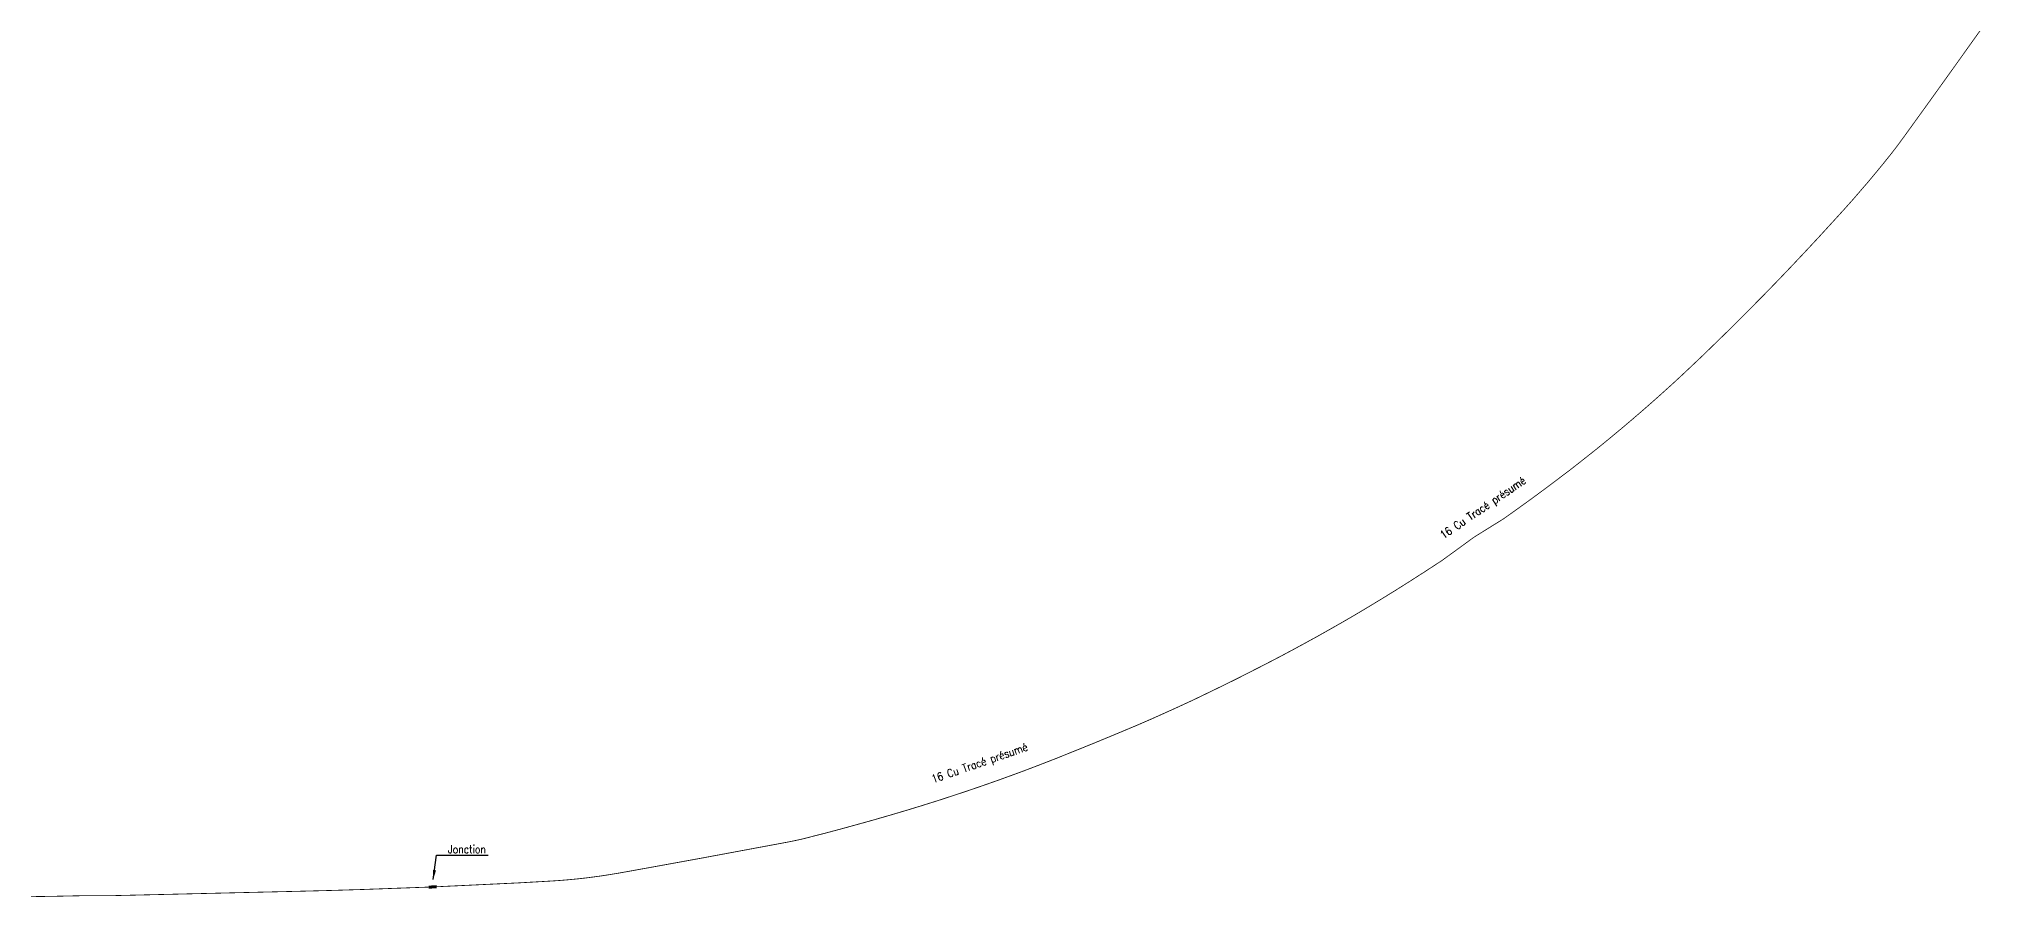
# Model space of a CAD drawing. Header units: millimetres. Extents: x 199000 to 200000, y 53010 to 53616.
# Drawn here: x 199507.7 to 199750.8, y 53206.1 to 53313.3 of the extents above; entities that cross this region are included whole.
import ezdxf
from ezdxf.enums import TextEntityAlignment as Align

# ---------------------------------------------------------------- set-up
doc = ezdxf.new("R2010")
doc.units = ezdxf.units.MM
doc.layers.get('0').update_dxf_attribs({"linetype": 'CONTINUOUS'})
doc.layers.add('M_130', color=3, linetype='M_ST_15')
doc.layers.add('M_300', color=7, linetype='CONTINUOUS')
doc.styles.get("Standard").update_dxf_attribs({"font": 'romans.shx', "width": 0.85})
doc.linetypes.add('M_ST_15', pattern='A,5,-0.3,["XX",Standard,S=1,R=0,X=0,Y=-0.5],-2.5', length=7.8)
doc.dimstyles.get("Standard").update_dxf_attribs({"dimtxt": 1.5, "dimasz": 1.2, "dimexe": 0.625, "dimexo": 0.625, "dimgap": 0.25, "dimtad": 1, "dimdec": 1, "dimzin": 0, "dimdsep": 46, "dimtxsty": 'Standard', "dimcen": -0.5, "dimadec": 0, "dimazin": 0, "dimtfac": 1, "dimtdec": 1, "dimtmove": 0, "dimatfit": 3, "dimfxl": 0, "dimtolj": 1, "dimtzin": 0, "dimarcsym": 0})

# ---------------------------------------------------------------- blocks, each defined once
blk = doc.blocks.new('M_300_03')
at = {"color": 0, "linetype": 'Continuous'}
blk.add_solid([(-0.5, 0.19), (-0.5, -0.19), (0.5, 0.19), (0.5, -0.19)], dxfattribs=at)
at = {"color": 0, "linetype": 'Continuous', "width": 0.75, "flags": 3}
for tag, p in [('DEF_LEG', (0, -5)), ('DEF_COUP', (0.05, -6.97)), ('DEF_TYPE', (0, -9))]:
    blk.add_attdef(tag, text='', height=1.2, dxfattribs=at).set_placement(p, align=Align.MIDDLE)

msp = doc.modelspace()

# ---------------------------------------------------------------- linework, layer by layer
at = {"layer": 'M_130', "const_width": 0.1}
msp.add_lwpolyline([(199750.79, 53315.18), (199747.44, 53310.48), (199744.08, 53305.79), (199740.71, 53301.12), (199740.18, 53300.4), (199739.65, 53299.69), (199739.1, 53298.98), (199738.16, 53297.81), (199737.21, 53296.65), (199736.25, 53295.5), (199735.27, 53294.36), (199734.29, 53293.23), (199733.29, 53292.11), (199731.65, 53290.31), (199730.01, 53288.52), (199728.35, 53286.74), (199726.68, 53284.97), (199725, 53283.21), (199723.31, 53281.47), (199721.8, 53279.94), (199720.29, 53278.41), (199718.76, 53276.9), (199717.22, 53275.4), (199715.68, 53273.9), (199714.12, 53272.42), (199712.94, 53271.31), (199711.75, 53270.21), (199710.54, 53269.12), (199709.33, 53268.04), (199708.11, 53266.97), (199706.88, 53265.91), (199705.38, 53264.64), (199703.86, 53263.38), (199702.33, 53262.13), (199700.79, 53260.91), (199699.24, 53259.69), (199697.67, 53258.5), (199695.93, 53257.19), (199694.18, 53255.9), (199692.42, 53254.63), (199690.65, 53253.37), (199688.73, 53252.18), (199686.95, 53251.07), (199684.94, 53249.6), (199682.94, 53248.15), (199680.87, 53246.8), (199678.78, 53245.46), (199677.13, 53244.42), (199675.47, 53243.4), (199673.81, 53242.39), (199672.13, 53241.39), (199670.56, 53240.48), (199668.98, 53239.58), (199667.4, 53238.69), (199665.81, 53237.82), (199664.21, 53236.95), (199662.61, 53236.1), (199660.82, 53235.17), (199659.03, 53234.26), (199657.24, 53233.35), (199655.43, 53232.46), (199653.62, 53231.58), (199651.81, 53230.71), (199650.1, 53229.92), (199648.38, 53229.14), (199646.66, 53228.37), (199644.93, 53227.62), (199642.33, 53226.53), (199639.72, 53225.45), (199637.11, 53224.39), (199634.49, 53223.34), (199632.71, 53222.65), (199630.93, 53221.97), (199629.14, 53221.31), (199627.34, 53220.66), (199625.54, 53220.03), (199623.73, 53219.41), (199621.92, 53218.81), (199620.11, 53218.22), (199618.08, 53217.58), (199616.05, 53216.96), (199614.02, 53216.36), (199611.98, 53215.77), (199609.93, 53215.2), (199607.89, 53214.64), (199605.83, 53214.09), (199603.78, 53213.57), (199603.07, 53213.39), (199602.35, 53213.23), (199601.63, 53213.08), (199600.91, 53212.94), (199595.75, 53211.98), (199590.59, 53211.02), (199585.43, 53210.08), (199580.27, 53209.15), (199579.18, 53208.97), (199578.1, 53208.8), (199577.02, 53208.65), (199575.93, 53208.51), (199574.84, 53208.39), (199573.75, 53208.29), (199572.66, 53208.2), (199571.56, 53208.13), (199567.7, 53207.91), (199567.7, 53207.91), (199567.7, 53207.91), (199556.89, 53207.4), (199548.38, 53207.09), (199544.51, 53206.97), (199540.64, 53206.87), (199516.78, 53206.31), (199512.86, 53206.3), (199509.53, 53206.23), (199506.21, 53206.18)], dxfattribs=at)

# ---------------------------------------------------------------- block references
at = {"layer": 'M_300', "rotation": 3.767831830855657}
msp.add_blockref('M_300_03', (199556.89, 53207.4), dxfattribs=at)

# ---------------------------------------------------------------- texts
at = {"layer": 'M_130', "width": 0.85}
for rotation, p in [(34.3535, (199683.17, 53250.82)), (19.1164, (199619.42, 53220.36))]:
    msp.add_text('16 Cu Tracé présumé', height=1, rotation=rotation, dxfattribs=at).set_placement(p)
at = {"layer": 'M_300', "linetype": 'Continuous', "insert": (199558.81, 53212.11), "char_height": 1, "attachment_point": 4}
msp.add_mtext('Jonction', dxfattribs=at)

# ---------------------------------------------------------------- leaders
at = {"layer": 'M_300', "linetype": 'Continuous', "annotation_type": 0, "has_hookline": 1, "hookline_direction": 0, "text_width": 5.02}
msp.add_leader([(199556.95, 53208.31), (199557.36, 53211.36), (199558.56, 53211.36)], dimstyle='Standard', dxfattribs=at)

doc.saveas('drawing.dxf')
